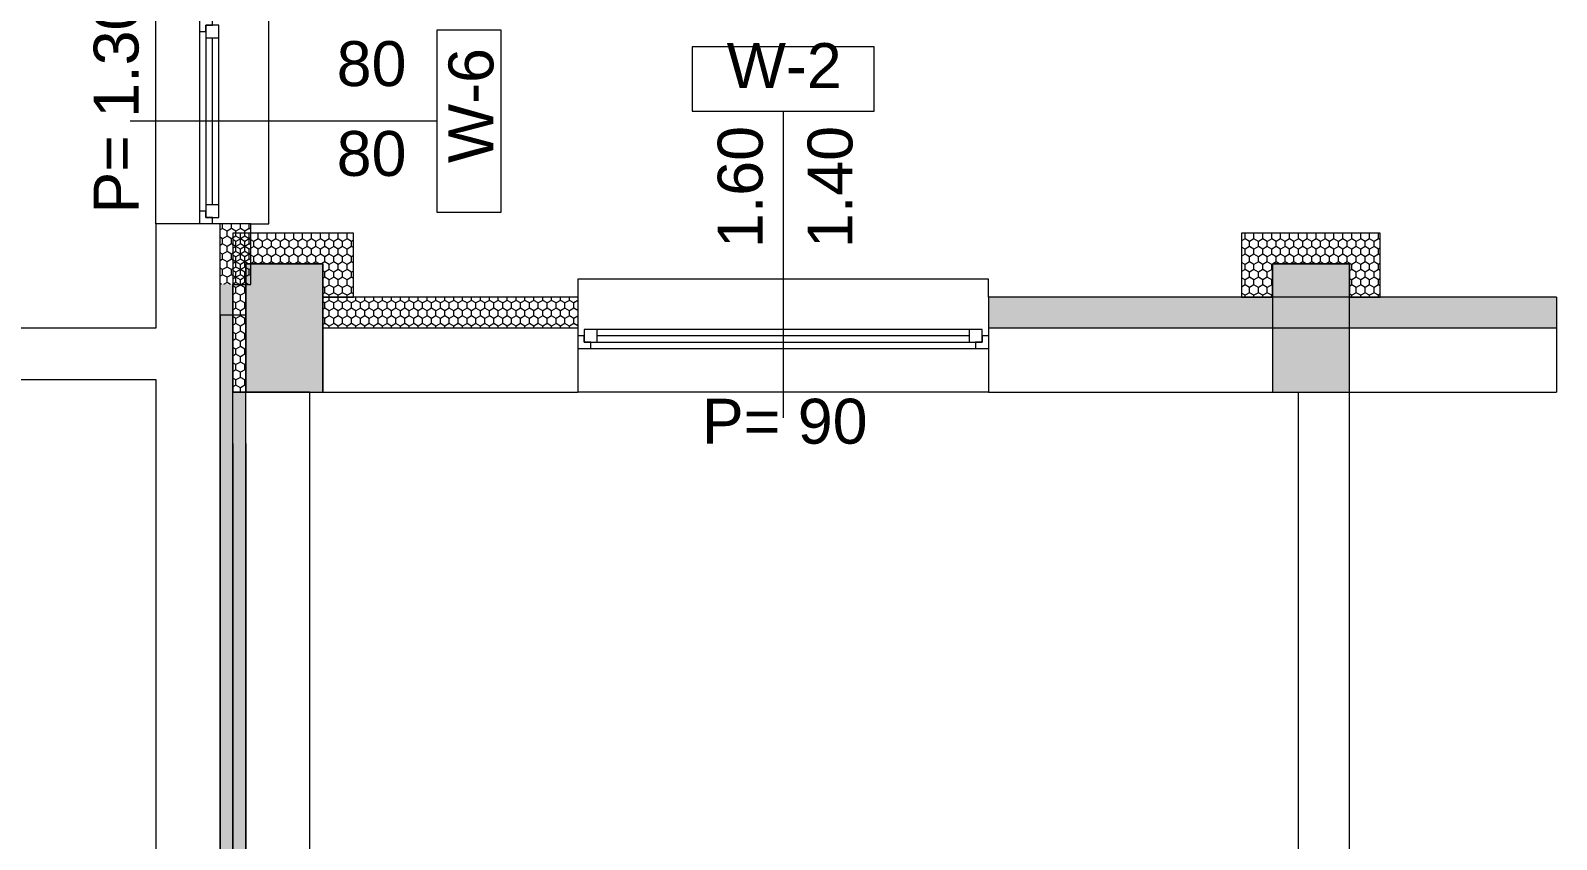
# Model space of a CAD drawing. Header units: feet. Extents: x 2791058 to 2855058, y -67651 to -26651.
# Drawn here: x 2820578 to 2826523, y -46615 to -43464 of the extents above; entities that cross this region are included whole.
import ezdxf
from ezdxf.enums import TextEntityAlignment as Align

# ---------------------------------------------------------------- set-up
doc = ezdxf.new("R2010")
doc.units = ezdxf.units.FT
doc.header["$MEASUREMENT"] = 0
doc.layers.add('0_muret e jashtme', color=7, linetype='Continuous')
for name, color, linetype, lineweight in [('0_muret e jashtme_Pen_No__1', 7, 'Continuous', 0), ('0_muret e jashtme_Pen_No__19', 255, 'Continuous', 0), ('ARCHICAD Window Markers_Pen_No__20', 1, 'Continuous', 0), ('ARCHICAD Windows_Pen_No__20', 1, 'Continuous', 0), ('Structural - Bearing_Pen_No__1', 7, 'Continuous', 0)]:
    doc.layers.add(name, color=color, linetype=linetype, lineweight=lineweight)
doc.layers.add('0_muret e jashtme_Pen_No__14', color=7, linetype='Continuous', lineweight=0, true_color=0xbd8b17)
doc.styles.add('GENERATED_STYLE_1', font='arial.ttf')
pattern_1 = [(90, (2247653.822, -76424.967), (-34.6410162, 0), [20, -40]), (90, (2247636.502, -76394.967), (-34.6410162, 0), [20, -40]), (150, (2247653.822, -76404.967), (17.320508, 30), [20, -40]), (150, (2247619.18, -76404.967), (17.320508, 30), [20, -40]), (210, (2247653.822, -76424.967), (-17.320508, 30), [20, -40]), (210, (2247619.18, -76424.967), (-17.320508, 30), [20, -40])]
pattern_2 = [(90, (2247653.822, -76224.967), (-34.6410162, 0), [20, -40]), (90, (2247636.502, -76194.967), (-34.6410162, 0), [20, -40]), (150, (2247653.822, -76204.967), (17.320508, 30), [20, -40]), (150, (2247619.18, -76204.967), (17.320508, 30), [20, -40]), (210, (2247653.822, -76224.967), (-17.320508, 30), [20, -40]), (210, (2247619.18, -76224.967), (-17.320508, 30), [20, -40])]

# ---------------------------------------------------------------- blocks, each defined once
blk = doc.blocks.new('Wall_42', base_point=(2814816.5, -44822.7))
at = {"layer": '0_muret e jashtme_Pen_No__1', "color": 7, "linetype": 'Continuous', "lineweight": 0, "flags": 128}
for points in [[(2821066.5, -44622.7), (2818766.5, -44622.7)], [(2818391.5, -44822.7), (2821066.5, -44822.7)]]:
    blk.add_lwpolyline(points, dxfattribs=at)
blk = doc.blocks.new('Wall_62', base_point=(2821066.5, -44452.7))
at = {"layer": '0_muret e jashtme_Pen_No__14', "linetype": 'Continuous', "lineweight": 0, "true_color": 0xbd8b17}
h = blk.add_hatch(dxfattribs=at)
h.set_pattern_fill('STYROFOAM_SM_INSULATION', color=42, style=0, pattern_type=2)
h.set_pattern_definition(pattern_1)
h.paths.add_polyline_path([(2821366.5, -49172.7), (2821366.5, -44452.7), (2821316.5, -44452.7), (2821316.5, -49172.7)])
at = {"layer": '0_muret e jashtme_Pen_No__1', "color": 7, "linetype": 'Continuous', "lineweight": 0}
for p, q in [((2821316.5, -48922.7), (2821316.5, -44452.7)), ((2821316.5, -49172.7), (2821316.5, -48922.7))]:
    blk.add_line(p, q, dxfattribs=at)
at = {"layer": '0_muret e jashtme_Pen_No__1', "color": 7, "linetype": 'Continuous', "lineweight": 0, "flags": 128}
for points in [[(2821066.5, -44452.7), (2821066.5, -44622.7)], [(2821366.5, -49172.7), (2821366.5, -44452.7)], [(2821066.5, -44822.7), (2821066.5, -48922.7)]]:
    blk.add_lwpolyline(points, dxfattribs=at)
blk = doc.blocks.new('Window 22_2')
at = {"layer": 'ARCHICAD Windows_Pen_No__20', "color": 1, "linetype": 'Continuous', "lineweight": 0}
for p, q in [((-800, 150), (-800, 220)), ((-800, 220), (800, 220)), ((800, 220), (800, 150)), ((-800, 150), (-800, 30)), ((800, 150), (800, 30)), ((-800, 30), (-800, 0)), ((-800, 0), (-775, 0)), ((-800, 0), (-800, -50)), ((-800, 0), (-800, -50)), ((-775, 25), (-725, 25)), ((-775, -25), (-775, 25)), ((-775, 0), (-775, -25)), ((-725, 25), (725, 25)), ((-725, 25), (-725, -25)), ((-725, 25), (725, 25)), ((-725, 0), (725, 0)), ((725, -25), (725, 25)), ((725, 25), (775, 25)), ((775, 25), (775, -25)), ((775, -25), (775, 0)), ((775, 0), (800, 0)), ((800, 30), (800, 0)), ((800, 0), (800, -50)), ((800, 0), (800, -50)), ((-750, -50), (-800, -50)), ((-800, -50), (-800, -220)), ((-775, -25), (-750, -25)), ((-725, -25), (-775, -25)), ((-750, -25), (-750, -50)), ((750, -50), (-750, -50)), ((725, -25), (-725, -25)), ((775, -25), (725, -25)), ((750, -50), (750, -25)), ((750, -25), (775, -25)), ((800, -50), (750, -50)), ((800, -50), (800, -220)), ((-800, -220), (800, -220))]:
    blk.add_line(p, q, dxfattribs=at)
blk = doc.blocks.new('W Marker 22')
at = {"layer": 'ARCHICAD Window Markers_Pen_No__20', "color": 1, "linetype": 'Continuous', "lineweight": 0}
for p, q in [((354.4, 975), (-354.4, 975)), ((-354.4, 975), (-354.4, 725)), ((354.4, 725), (354.4, 975)), ((-354.4, 725), (354.4, 725)), ((0, 725), (0, -470))]:
    blk.add_line(p, q, dxfattribs=at)
at = {"layer": 'ARCHICAD Window Markers_Pen_No__20', "color": 1, "lineweight": 0, "style": 'GENERATED_STYLE_1'}
for tag, rotation, p in [('AC_MarkerText_1', 180, (220, 1054.6)), ('AC_MarkerText_2_0', 270, (-322.5, 657.1)), ('AC_MarkerText_2_1', 270, (27.5, 657.1)), ('AC_MarkerText_4', 180, (416.8, -328))]:
    blk.add_attdef(tag, text='', height=175, rotation=rotation, dxfattribs=at).set_placement(p, align=Align.BOTTOM_LEFT)
blk = doc.blocks.new('Window 22')
at = {"layer": 'ARCHICAD Windows_Pen_No__20', "color": 1, "linetype": 'Continuous', "lineweight": 0}
for p, q in [((-400, 150), (-400, 220)), ((-400, 220), (400, 220)), ((400, 220), (400, 150)), ((-400, 150), (-400, 30)), ((400, 150), (400, 30)), ((-400, 30), (-400, 0)), ((-400, 0), (-375, 0)), ((-400, 0), (-400, -50)), ((-400, 0), (-400, -50)), ((-375, 25), (-325, 25)), ((-375, -25), (-375, 25)), ((-375, 0), (-375, -25)), ((-325, 25), (325, 25)), ((-325, 25), (-325, -25)), ((-325, 25), (325, 25)), ((-325, 0), (325, 0)), ((325, -25), (325, 25)), ((325, 25), (375, 25)), ((375, 25), (375, -25)), ((375, -25), (375, 0)), ((375, 0), (400, 0)), ((400, 30), (400, 0)), ((400, 0), (400, -50)), ((400, 0), (400, -50)), ((-350, -50), (-400, -50)), ((-400, -50), (-400, -220)), ((-375, -25), (-350, -25)), ((-325, -25), (-375, -25)), ((-350, -25), (-350, -50)), ((350, -50), (-350, -50)), ((325, -25), (-325, -25)), ((375, -25), (325, -25)), ((350, -50), (350, -25)), ((350, -25), (375, -25)), ((400, -50), (350, -50)), ((400, -50), (400, -220)), ((-400, -220), (400, -220))]:
    blk.add_line(p, q, dxfattribs=at)

msp = doc.modelspace()

# ---------------------------------------------------------------- hatches: boundary and pattern name
at = {"layer": '0_muret e jashtme_Pen_No__14', "linetype": 'Continuous', "lineweight": 0, "true_color": 0xbd8b17}
h = msp.add_hatch(dxfattribs=at)
h.set_pattern_fill('STYROFOAM_SM_INSULATION', color=42, style=0, pattern_type=2)
h.set_pattern_definition(pattern_1)
h.paths.add_polyline_path([(2821436.457, -44217.135), (2821316.457, -44217.135), (2821316.457, -44452.699), (2821436.457, -44452.699)])
h = msp.add_hatch(dxfattribs=at)
h.set_pattern_fill('STYROFOAM_SM_INSULATION', color=42, style=0, pattern_type=2)
h.set_pattern_definition(pattern_2)
h.paths.add_polyline_path([(2825836.457, -44502.699), (2825836.457, -44252.699), (2825296.457, -44252.699), (2825296.457, -44502.699), (2825416.457, -44502.699), (2825416.457, -44372.699), (2825716.457, -44372.699), (2825716.457, -44502.699)])
h = msp.add_hatch(dxfattribs=at)
h.set_pattern_fill('STYROFOAM_SM_INSULATION', color=42, style=0, pattern_type=2)
h.set_pattern_definition(pattern_2)
h.paths.add_polyline_path([(2826523.359, -44502.699), (2824310.411, -44502.699), (2824310.411, -44622.699), (2826523.359, -44622.699)])
h = msp.add_hatch(dxfattribs=at)
h.set_pattern_fill('STYROFOAM_SM_INSULATION', color=42, style=0, pattern_type=2)
h.set_pattern_definition(pattern_1)
h.paths.add_polyline_path([(2821366.457, -44872.699), (2821366.457, -49292.699), (2821416.457, -49292.699), (2821416.457, -44872.699)])
at = {"layer": '0_muret e jashtme_Pen_No__19', "linetype": 'Continuous', "lineweight": 0}
msp.add_hatch(color=255, dxfattribs=at).paths.add_polyline_path([(2825716.457, -44872.699), (2825716.457, -44372.699), (2825416.457, -44372.699), (2825416.457, -44872.699)])

# ---------------------------------------------------------------- linework, layer by layer
at = {"layer": '0_muret e jashtme_Pen_No__1', "color": 7, "linetype": 'Continuous', "lineweight": 0}
for p, q in [((2821236.457, -44217.135), (2821066.457, -44217.135)), ((2821286.457, -44217.135), (2821236.457, -44217.135)), ((2821316.457, -44217.135), (2821286.457, -44217.135)), ((2821316.457, -44452.699), (2821316.457, -44217.135)), ((2821436.457, -44217.135), (2821316.457, -44217.135)), ((2821836.457, -44252.699), (2821366.457, -44252.699)), ((2821366.457, -44252.699), (2821366.457, -44872.699)), ((2821836.457, -44502.699), (2821836.457, -44252.699)), ((2821416.457, -44872.699), (2821416.457, -44372.699)), ((2821416.457, -44372.699), (2821716.457, -44372.699)), ((2821716.457, -44372.699), (2821416.457, -44372.699)), ((2821416.457, -44372.699), (2821416.457, -44872.699)), ((2821716.457, -44372.699), (2821716.457, -44502.699)), ((2821716.457, -44872.699), (2821716.457, -44372.699)), ((2821716.457, -44502.699), (2821836.457, -44502.699)), ((2821716.457, -44502.699), (2821716.457, -44872.699)), ((2822710.411, -44502.699), (2821716.457, -44502.699)), ((2822710.411, -44502.699), (2822710.411, -44622.699)), ((2824310.411, -44502.699), (2824310.411, -44622.699)), ((2826523.359, -44502.699), (2826523.359, -44622.699)), ((2822710.411, -44622.699), (2821716.457, -44622.699)), ((2822710.411, -44622.699), (2822710.411, -44652.699)), ((2826523.359, -44622.699), (2824310.411, -44622.699)), ((2824310.411, -44622.699), (2824310.411, -44652.699)), ((2826523.359, -44622.699), (2826523.359, -44652.699)), ((2822710.411, -44652.699), (2822710.411, -44702.699)), ((2822710.411, -44702.699), (2822710.411, -44872.699)), ((2824310.411, -44652.699), (2824310.411, -44702.699)), ((2824310.411, -44702.699), (2824310.411, -44872.699)), ((2826523.359, -44652.699), (2826523.359, -44702.699)), ((2826523.359, -44702.699), (2826523.359, -44872.699)), ((2821366.457, -44872.699), (2821416.457, -44872.699)), ((2821416.457, -44872.699), (2821716.457, -44872.699)), ((2821716.457, -44872.699), (2822710.411, -44872.699)), ((2821416.457, -45072.699), (2821416.457, -49292.699))]:
    msp.add_line(p, q, dxfattribs=at)
at = {"layer": '0_muret e jashtme_Pen_No__1', "color": 7, "linetype": 'Continuous', "lineweight": 0, "flags": 128}
for points in [[(2821066.457, -44217.135), (2821066.457, -44452.699)], [(2821436.457, -44452.699), (2821436.457, -44217.135)], [(2821366.457, -44452.699), (2821436.457, -44452.699)], [(2826523.359, -44502.699), (2824310.411, -44502.699)], [(2821666.457, -44872.699), (2821366.457, -44872.699)], [(2821666.457, -48722.699), (2821666.457, -44872.699)], [(2824310.411, -44872.699), (2825516.457, -44872.699)], [(2825516.457, -44872.699), (2825516.457, -48722.699)], [(2825716.457, -44872.699), (2826523.359, -44872.699)], [(2825716.457, -48722.699), (2825716.457, -44872.699)], [(2821366.457, -45072.699), (2821366.457, -49292.699)]]:
    msp.add_lwpolyline(points, dxfattribs=at)
for points in [[(2825836.457, -44502.699), (2825836.457, -44252.699), (2825296.457, -44252.699), (2825296.457, -44502.699), (2825416.457, -44502.699), (2825416.457, -44372.699), (2825716.457, -44372.699), (2825716.457, -44502.699)], [(2825716.457, -44872.699), (2825716.457, -44372.699), (2825416.457, -44372.699), (2825416.457, -44872.699)]]:
    msp.add_lwpolyline(points, close=True, dxfattribs=at)
at = {"layer": '0_muret e jashtme_Pen_No__14', "color": 42, "linetype": 'Continuous', "lineweight": 0, "true_color": 0xbd8b17}
for p, q in [((2821378.332, -44284.967), (2821366.457, -44278.111)), ((2821395.652, -44274.967), (2821378.332, -44284.967)), ((2821378.332, -44304.967), (2821378.332, -44284.967)), ((2821395.652, -44254.967), (2821391.724, -44252.699)), ((2821399.581, -44252.699), (2821395.652, -44254.967)), ((2821395.652, -44274.967), (2821395.652, -44254.967)), ((2821412.973, -44284.967), (2821395.652, -44274.967)), ((2821430.293, -44274.967), (2821412.973, -44284.967)), ((2821412.973, -44304.967), (2821412.973, -44284.967)), ((2821430.293, -44254.967), (2821426.365, -44252.699)), ((2821434.222, -44252.699), (2821430.293, -44254.967)), ((2821430.293, -44274.967), (2821430.293, -44254.967)), ((2821447.614, -44284.967), (2821430.293, -44274.967)), ((2821464.934, -44274.967), (2821447.614, -44284.967)), ((2821447.614, -44304.967), (2821447.614, -44284.967)), ((2821464.934, -44254.967), (2821461.006, -44252.699)), ((2821468.863, -44252.699), (2821464.934, -44254.967)), ((2821464.934, -44274.967), (2821464.934, -44254.967)), ((2821482.255, -44284.967), (2821464.934, -44274.967)), ((2821499.575, -44274.967), (2821482.255, -44284.967)), ((2821482.255, -44304.967), (2821482.255, -44284.967)), ((2821499.575, -44254.967), (2821495.647, -44252.699)), ((2821503.504, -44252.699), (2821499.575, -44254.967)), ((2821499.575, -44274.967), (2821499.575, -44254.967)), ((2821516.896, -44284.967), (2821499.575, -44274.967)), ((2821534.216, -44274.967), (2821516.896, -44284.967)), ((2821516.896, -44304.967), (2821516.896, -44284.967)), ((2821534.216, -44254.967), (2821530.288, -44252.699)), ((2821538.145, -44252.699), (2821534.216, -44254.967)), ((2821534.216, -44274.967), (2821534.216, -44254.967)), ((2821551.537, -44284.967), (2821534.216, -44274.967)), ((2821568.857, -44274.967), (2821551.537, -44284.967)), ((2821551.537, -44304.967), (2821551.537, -44284.967)), ((2821568.857, -44254.967), (2821564.929, -44252.699)), ((2821572.786, -44252.699), (2821568.857, -44254.967)), ((2821568.857, -44274.967), (2821568.857, -44254.967)), ((2821586.178, -44284.967), (2821568.857, -44274.967)), ((2821603.498, -44274.967), (2821586.178, -44284.967)), ((2821586.178, -44304.967), (2821586.178, -44284.967)), ((2821603.498, -44254.967), (2821599.57, -44252.699)), ((2821607.427, -44252.699), (2821603.498, -44254.967)), ((2821603.498, -44274.967), (2821603.498, -44254.967)), ((2821620.819, -44284.967), (2821603.498, -44274.967)), ((2821638.14, -44274.967), (2821620.819, -44284.967)), ((2821620.819, -44304.967), (2821620.819, -44284.967)), ((2821638.14, -44254.967), (2821634.211, -44252.699)), ((2821642.068, -44252.699), (2821638.14, -44254.967)), ((2821638.14, -44274.967), (2821638.14, -44254.967)), ((2821655.46, -44284.967), (2821638.14, -44274.967)), ((2821672.781, -44274.967), (2821655.46, -44284.967)), ((2821655.46, -44304.967), (2821655.46, -44284.967)), ((2821672.781, -44254.967), (2821668.852, -44252.699)), ((2821676.709, -44252.699), (2821672.781, -44254.967)), ((2821672.781, -44274.967), (2821672.781, -44254.967)), ((2821690.101, -44284.967), (2821672.781, -44274.967)), ((2821707.422, -44274.967), (2821690.101, -44284.967)), ((2821690.101, -44304.967), (2821690.101, -44284.967)), ((2821707.422, -44254.967), (2821703.493, -44252.699)), ((2821711.35, -44252.699), (2821707.422, -44254.967)), ((2821707.422, -44274.967), (2821707.422, -44254.967)), ((2821724.742, -44284.967), (2821707.422, -44274.967)), ((2821742.063, -44274.967), (2821724.742, -44284.967)), ((2821724.742, -44304.967), (2821724.742, -44284.967)), ((2821742.063, -44254.967), (2821738.134, -44252.699)), ((2821745.991, -44252.699), (2821742.063, -44254.967)), ((2821742.063, -44274.967), (2821742.063, -44254.967)), ((2821759.383, -44284.967), (2821742.063, -44274.967)), ((2821776.704, -44274.967), (2821759.383, -44284.967)), ((2821759.383, -44304.967), (2821759.383, -44284.967)), ((2821776.704, -44254.967), (2821772.775, -44252.699)), ((2821780.632, -44252.699), (2821776.704, -44254.967)), ((2821776.704, -44274.967), (2821776.704, -44254.967)), ((2821794.024, -44284.967), (2821776.704, -44274.967)), ((2821811.345, -44274.967), (2821794.024, -44284.967)), ((2821794.024, -44304.967), (2821794.024, -44284.967)), ((2821811.345, -44254.967), (2821807.416, -44252.699)), ((2821815.273, -44252.699), (2821811.345, -44254.967)), ((2821811.345, -44274.967), (2821811.345, -44254.967)), ((2821828.665, -44284.967), (2821811.345, -44274.967)), ((2821836.457, -44280.468), (2821828.665, -44284.967)), ((2821828.665, -44304.967), (2821828.665, -44284.967)), ((2821378.332, -44304.967), (2821366.457, -44311.823)), ((2821378.332, -44344.967), (2821366.457, -44338.111)), ((2821395.652, -44314.967), (2821378.332, -44304.967)), ((2821395.652, -44334.967), (2821378.332, -44344.967)), ((2821378.332, -44364.967), (2821378.332, -44344.967)), ((2821412.973, -44304.967), (2821395.652, -44314.967)), ((2821395.652, -44334.967), (2821395.652, -44314.967)), ((2821412.973, -44344.967), (2821395.652, -44334.967)), ((2821430.293, -44314.967), (2821412.973, -44304.967)), ((2821430.293, -44334.967), (2821412.973, -44344.967)), ((2821412.973, -44364.967), (2821412.973, -44344.967)), ((2821447.614, -44304.967), (2821430.293, -44314.967)), ((2821430.293, -44334.967), (2821430.293, -44314.967)), ((2821447.614, -44344.967), (2821430.293, -44334.967)), ((2821464.934, -44314.967), (2821447.614, -44304.967)), ((2821464.934, -44334.967), (2821447.614, -44344.967)), ((2821447.614, -44364.967), (2821447.614, -44344.967)), ((2821482.255, -44304.967), (2821464.934, -44314.967)), ((2821464.934, -44334.967), (2821464.934, -44314.967)), ((2821482.255, -44344.967), (2821464.934, -44334.967)), ((2821499.575, -44314.967), (2821482.255, -44304.967)), ((2821499.575, -44334.967), (2821482.255, -44344.967)), ((2821482.255, -44364.967), (2821482.255, -44344.967)), ((2821516.896, -44304.967), (2821499.575, -44314.967)), ((2821499.575, -44334.967), (2821499.575, -44314.967)), ((2821516.896, -44344.967), (2821499.575, -44334.967)), ((2821534.216, -44314.967), (2821516.896, -44304.967)), ((2821534.216, -44334.967), (2821516.896, -44344.967)), ((2821516.896, -44364.967), (2821516.896, -44344.967)), ((2821551.537, -44304.967), (2821534.216, -44314.967)), ((2821534.216, -44334.967), (2821534.216, -44314.967)), ((2821551.537, -44344.967), (2821534.216, -44334.967)), ((2821568.857, -44314.967), (2821551.537, -44304.967)), ((2821568.857, -44334.967), (2821551.537, -44344.967)), ((2821551.537, -44364.967), (2821551.537, -44344.967)), ((2821586.178, -44304.967), (2821568.857, -44314.967)), ((2821568.857, -44334.967), (2821568.857, -44314.967)), ((2821586.178, -44344.967), (2821568.857, -44334.967)), ((2821603.498, -44314.967), (2821586.178, -44304.967)), ((2821603.498, -44334.967), (2821586.178, -44344.967)), ((2821586.178, -44364.967), (2821586.178, -44344.967)), ((2821620.819, -44304.967), (2821603.498, -44314.967)), ((2821603.498, -44334.967), (2821603.498, -44314.967)), ((2821620.819, -44344.967), (2821603.498, -44334.967)), ((2821638.14, -44314.967), (2821620.819, -44304.967)), ((2821638.14, -44334.967), (2821620.819, -44344.967)), ((2821620.819, -44364.967), (2821620.819, -44344.967)), ((2821655.46, -44304.967), (2821638.14, -44314.967)), ((2821638.14, -44334.967), (2821638.14, -44314.967)), ((2821655.46, -44344.967), (2821638.14, -44334.967)), ((2821672.781, -44314.967), (2821655.46, -44304.967)), ((2821672.781, -44334.967), (2821655.46, -44344.967)), ((2821655.46, -44364.967), (2821655.46, -44344.967)), ((2821690.101, -44304.967), (2821672.781, -44314.967)), ((2821672.781, -44334.967), (2821672.781, -44314.967)), ((2821690.101, -44344.967), (2821672.781, -44334.967)), ((2821707.422, -44314.967), (2821690.101, -44304.967)), ((2821707.422, -44334.967), (2821690.101, -44344.967)), ((2821690.101, -44364.967), (2821690.101, -44344.967)), ((2821724.742, -44304.967), (2821707.422, -44314.967)), ((2821707.422, -44334.967), (2821707.422, -44314.967)), ((2821724.742, -44344.967), (2821707.422, -44334.967)), ((2821742.063, -44314.967), (2821724.742, -44304.967)), ((2821742.063, -44334.967), (2821724.742, -44344.967)), ((2821724.742, -44364.967), (2821724.742, -44344.967)), ((2821759.383, -44304.967), (2821742.063, -44314.967)), ((2821742.063, -44334.967), (2821742.063, -44314.967)), ((2821759.383, -44344.967), (2821742.063, -44334.967)), ((2821776.704, -44314.967), (2821759.383, -44304.967)), ((2821776.704, -44334.967), (2821759.383, -44344.967)), ((2821759.383, -44364.967), (2821759.383, -44344.967)), ((2821794.024, -44304.967), (2821776.704, -44314.967)), ((2821776.704, -44334.967), (2821776.704, -44314.967)), ((2821794.024, -44344.967), (2821776.704, -44334.967)), ((2821811.345, -44314.967), (2821794.024, -44304.967)), ((2821811.345, -44334.967), (2821794.024, -44344.967)), ((2821794.024, -44364.967), (2821794.024, -44344.967)), ((2821828.665, -44304.967), (2821811.345, -44314.967)), ((2821811.345, -44334.967), (2821811.345, -44314.967)), ((2821828.665, -44344.967), (2821811.345, -44334.967)), ((2821836.457, -44309.466), (2821828.665, -44304.967)), ((2821836.457, -44340.468), (2821828.665, -44344.967)), ((2821828.665, -44364.967), (2821828.665, -44344.967)), ((2821378.332, -44364.967), (2821366.457, -44371.823)), ((2821378.332, -44404.967), (2821366.457, -44398.111)), ((2821395.652, -44374.967), (2821378.332, -44364.967)), ((2821395.652, -44394.967), (2821378.332, -44404.967)), ((2821378.332, -44424.967), (2821378.332, -44404.967)), ((2821412.973, -44364.967), (2821395.652, -44374.967)), ((2821395.652, -44394.967), (2821395.652, -44374.967)), ((2821412.973, -44404.967), (2821395.652, -44394.967)), ((2821426.365, -44372.699), (2821412.973, -44364.967)), ((2821416.457, -44402.955), (2821412.973, -44404.967)), ((2821412.973, -44424.967), (2821412.973, -44404.967)), ((2821447.614, -44364.967), (2821434.222, -44372.699)), ((2821461.006, -44372.699), (2821447.614, -44364.967)), ((2821482.255, -44364.967), (2821468.863, -44372.699)), ((2821495.647, -44372.699), (2821482.255, -44364.967)), ((2821516.896, -44364.967), (2821503.504, -44372.699)), ((2821530.288, -44372.699), (2821516.896, -44364.967)), ((2821551.537, -44364.967), (2821538.145, -44372.699)), ((2821564.929, -44372.699), (2821551.537, -44364.967)), ((2821586.178, -44364.967), (2821572.786, -44372.699)), ((2821599.57, -44372.699), (2821586.178, -44364.967)), ((2821620.819, -44364.967), (2821607.427, -44372.699)), ((2821634.211, -44372.699), (2821620.819, -44364.967)), ((2821655.46, -44364.967), (2821642.068, -44372.699)), ((2821668.852, -44372.699), (2821655.46, -44364.967)), ((2821690.101, -44364.967), (2821676.709, -44372.699)), ((2821703.493, -44372.699), (2821690.101, -44364.967)), ((2821724.742, -44364.967), (2821711.35, -44372.699)), ((2821724.742, -44404.967), (2821716.457, -44400.183)), ((2821742.063, -44374.967), (2821724.742, -44364.967)), ((2821742.063, -44394.967), (2821724.742, -44404.967)), ((2821724.742, -44424.967), (2821724.742, -44404.967)), ((2821759.383, -44364.967), (2821742.063, -44374.967)), ((2821742.063, -44394.967), (2821742.063, -44374.967)), ((2821759.383, -44404.967), (2821742.063, -44394.967)), ((2821776.704, -44374.967), (2821759.383, -44364.967)), ((2821776.704, -44394.967), (2821759.383, -44404.967)), ((2821759.383, -44424.967), (2821759.383, -44404.967)), ((2821794.024, -44364.967), (2821776.704, -44374.967)), ((2821776.704, -44394.967), (2821776.704, -44374.967)), ((2821794.024, -44404.967), (2821776.704, -44394.967)), ((2821811.345, -44374.967), (2821794.024, -44364.967)), ((2821811.345, -44394.967), (2821794.024, -44404.967)), ((2821794.024, -44424.967), (2821794.024, -44404.967)), ((2821828.665, -44364.967), (2821811.345, -44374.967)), ((2821811.345, -44394.967), (2821811.345, -44374.967)), ((2821828.665, -44404.967), (2821811.345, -44394.967)), ((2821836.457, -44369.466), (2821828.665, -44364.967)), ((2821836.457, -44400.468), (2821828.665, -44404.967)), ((2821828.665, -44424.967), (2821828.665, -44404.967)), ((2821378.332, -44424.967), (2821366.457, -44431.823)), ((2821378.332, -44464.967), (2821366.457, -44458.111)), ((2821395.652, -44434.967), (2821378.332, -44424.967)), ((2821395.652, -44454.967), (2821378.332, -44464.967)), ((2821378.332, -44484.967), (2821378.332, -44464.967)), ((2821412.973, -44424.967), (2821395.652, -44434.967)), ((2821395.652, -44454.967), (2821395.652, -44434.967)), ((2821412.973, -44464.967), (2821395.652, -44454.967)), ((2821416.457, -44426.978), (2821412.973, -44424.967)), ((2821416.457, -44462.955), (2821412.973, -44464.967)), ((2821412.973, -44484.967), (2821412.973, -44464.967)), ((2821724.742, -44424.967), (2821716.457, -44429.75)), ((2821724.742, -44464.967), (2821716.457, -44460.183)), ((2821742.063, -44434.967), (2821724.742, -44424.967)), ((2821742.063, -44454.967), (2821724.742, -44464.967)), ((2821724.742, -44484.967), (2821724.742, -44464.967)), ((2821759.383, -44424.967), (2821742.063, -44434.967)), ((2821742.063, -44454.967), (2821742.063, -44434.967)), ((2821759.383, -44464.967), (2821742.063, -44454.967)), ((2821776.704, -44434.967), (2821759.383, -44424.967)), ((2821776.704, -44454.967), (2821759.383, -44464.967)), ((2821759.383, -44484.967), (2821759.383, -44464.967)), ((2821794.024, -44424.967), (2821776.704, -44434.967)), ((2821776.704, -44454.967), (2821776.704, -44434.967)), ((2821794.024, -44464.967), (2821776.704, -44454.967)), ((2821811.345, -44434.967), (2821794.024, -44424.967)), ((2821811.345, -44454.967), (2821794.024, -44464.967)), ((2821794.024, -44484.967), (2821794.024, -44464.967)), ((2821828.665, -44424.967), (2821811.345, -44434.967)), ((2821811.345, -44454.967), (2821811.345, -44434.967)), ((2821828.665, -44464.967), (2821811.345, -44454.967)), ((2821836.457, -44429.466), (2821828.665, -44424.967)), ((2821836.457, -44460.468), (2821828.665, -44464.967)), ((2821828.665, -44484.967), (2821828.665, -44464.967)), ((2821378.332, -44484.967), (2821366.457, -44491.823)), ((2821378.332, -44524.967), (2821366.457, -44518.111)), ((2821395.652, -44494.967), (2821378.332, -44484.967)), ((2821395.652, -44514.967), (2821378.332, -44524.967)), ((2821378.332, -44544.967), (2821378.332, -44524.967)), ((2821412.973, -44484.967), (2821395.652, -44494.967)), ((2821395.652, -44514.967), (2821395.652, -44494.967)), ((2821412.973, -44524.967), (2821395.652, -44514.967)), ((2821416.457, -44486.978), (2821412.973, -44484.967)), ((2821416.457, -44522.955), (2821412.973, -44524.967)), ((2821412.973, -44544.967), (2821412.973, -44524.967)), ((2821724.742, -44484.967), (2821716.457, -44489.75)), ((2821724.742, -44524.967), (2821716.457, -44520.183)), ((2821742.063, -44494.967), (2821724.742, -44484.967)), ((2821742.063, -44514.967), (2821724.742, -44524.967)), ((2821724.742, -44544.967), (2821724.742, -44524.967)), ((2821759.383, -44484.967), (2821742.063, -44494.967)), ((2821742.063, -44502.699), (2821742.063, -44494.967)), ((2821742.063, -44514.967), (2821742.063, -44502.699)), ((2821759.383, -44524.967), (2821742.063, -44514.967)), ((2821776.704, -44494.967), (2821759.383, -44484.967)), ((2821776.704, -44514.967), (2821759.383, -44524.967)), ((2821759.383, -44544.967), (2821759.383, -44524.967)), ((2821794.024, -44484.967), (2821776.704, -44494.967)), ((2821776.704, -44502.699), (2821776.704, -44494.967)), ((2821776.704, -44514.967), (2821776.704, -44502.699)), ((2821794.024, -44524.967), (2821776.704, -44514.967)), ((2821811.345, -44494.967), (2821794.024, -44484.967)), ((2821811.345, -44514.967), (2821794.024, -44524.967)), ((2821794.024, -44544.967), (2821794.024, -44524.967)), ((2821828.665, -44484.967), (2821811.345, -44494.967)), ((2821811.345, -44502.699), (2821811.345, -44494.967)), ((2821811.345, -44514.967), (2821811.345, -44502.699)), ((2821828.665, -44524.967), (2821811.345, -44514.967)), ((2821836.457, -44489.466), (2821828.665, -44484.967)), ((2821845.986, -44514.967), (2821828.665, -44524.967)), ((2821828.665, -44544.967), (2821828.665, -44524.967)), ((2821845.986, -44514.967), (2821845.986, -44502.699)), ((2821863.306, -44524.967), (2821845.986, -44514.967)), ((2821880.627, -44514.967), (2821863.306, -44524.967)), ((2821863.306, -44544.967), (2821863.306, -44524.967)), ((2821880.627, -44514.967), (2821880.627, -44502.699)), ((2821897.947, -44524.967), (2821880.627, -44514.967)), ((2821915.268, -44514.967), (2821897.947, -44524.967)), ((2821897.947, -44544.967), (2821897.947, -44524.967)), ((2821915.268, -44514.967), (2821915.268, -44502.699)), ((2821932.588, -44524.967), (2821915.268, -44514.967)), ((2821949.909, -44514.967), (2821932.588, -44524.967)), ((2821932.588, -44544.967), (2821932.588, -44524.967)), ((2821949.909, -44514.967), (2821949.909, -44502.699)), ((2821967.229, -44524.967), (2821949.909, -44514.967)), ((2821984.55, -44514.967), (2821967.229, -44524.967)), ((2821967.229, -44544.967), (2821967.229, -44524.967)), ((2821984.55, -44514.967), (2821984.55, -44502.699)), ((2822001.87, -44524.967), (2821984.55, -44514.967)), ((2822019.191, -44514.967), (2822001.87, -44524.967)), ((2822001.87, -44544.967), (2822001.87, -44524.967)), ((2822019.191, -44514.967), (2822019.191, -44502.699)), ((2822036.511, -44524.967), (2822019.191, -44514.967)), ((2822053.832, -44514.967), (2822036.511, -44524.967)), ((2822036.511, -44544.967), (2822036.511, -44524.967)), ((2822053.832, -44514.967), (2822053.832, -44502.699)), ((2822071.152, -44524.967), (2822053.832, -44514.967)), ((2822088.473, -44514.967), (2822071.152, -44524.967)), ((2822071.152, -44544.967), (2822071.152, -44524.967)), ((2822088.473, -44514.967), (2822088.473, -44502.699)), ((2822105.793, -44524.967), (2822088.473, -44514.967)), ((2822123.114, -44514.967), (2822105.793, -44524.967)), ((2822105.793, -44544.967), (2822105.793, -44524.967)), ((2822123.114, -44514.967), (2822123.114, -44502.699)), ((2822140.434, -44524.967), (2822123.114, -44514.967)), ((2822157.755, -44514.967), (2822140.434, -44524.967)), ((2822140.434, -44544.967), (2822140.434, -44524.967)), ((2822157.755, -44514.967), (2822157.755, -44502.699)), ((2822175.075, -44524.967), (2822157.755, -44514.967)), ((2822192.396, -44514.967), (2822175.075, -44524.967)), ((2822175.075, -44544.967), (2822175.075, -44524.967)), ((2822192.396, -44514.967), (2822192.396, -44502.699)), ((2822209.716, -44524.967), (2822192.396, -44514.967)), ((2822227.037, -44514.967), (2822209.716, -44524.967)), ((2822209.716, -44544.967), (2822209.716, -44524.967)), ((2822227.037, -44514.967), (2822227.037, -44502.699)), ((2822244.357, -44524.967), (2822227.037, -44514.967)), ((2822261.678, -44514.967), (2822244.357, -44524.967)), ((2822244.357, -44544.967), (2822244.357, -44524.967)), ((2822261.678, -44514.967), (2822261.678, -44502.699)), ((2822278.998, -44524.967), (2822261.678, -44514.967)), ((2822296.319, -44514.967), (2822278.998, -44524.967)), ((2822278.998, -44544.967), (2822278.998, -44524.967)), ((2822296.319, -44514.967), (2822296.319, -44502.699)), ((2822313.639, -44524.967), (2822296.319, -44514.967)), ((2822330.96, -44514.967), (2822313.639, -44524.967)), ((2822313.639, -44544.967), (2822313.639, -44524.967)), ((2822330.96, -44514.967), (2822330.96, -44502.699)), ((2822348.28, -44524.967), (2822330.96, -44514.967)), ((2822365.601, -44514.967), (2822348.28, -44524.967)), ((2822348.28, -44544.967), (2822348.28, -44524.967)), ((2822365.601, -44514.967), (2822365.601, -44502.699)), ((2822382.921, -44524.967), (2822365.601, -44514.967)), ((2822400.242, -44514.967), (2822382.921, -44524.967)), ((2822382.921, -44544.967), (2822382.921, -44524.967)), ((2822400.242, -44514.967), (2822400.242, -44502.699)), ((2822417.562, -44524.967), (2822400.242, -44514.967)), ((2822434.883, -44514.967), (2822417.562, -44524.967)), ((2822417.562, -44544.967), (2822417.562, -44524.967)), ((2822434.883, -44514.967), (2822434.883, -44502.699)), ((2822452.203, -44524.967), (2822434.883, -44514.967)), ((2822469.524, -44514.967), (2822452.203, -44524.967)), ((2822452.203, -44544.967), (2822452.203, -44524.967)), ((2822469.524, -44514.967), (2822469.524, -44502.699)), ((2822486.844, -44524.967), (2822469.524, -44514.967)), ((2822504.165, -44514.967), (2822486.844, -44524.967)), ((2822486.844, -44544.967), (2822486.844, -44524.967)), ((2822504.165, -44514.967), (2822504.165, -44502.699)), ((2822521.485, -44524.967), (2822504.165, -44514.967)), ((2822538.806, -44514.967), (2822521.485, -44524.967)), ((2822521.485, -44544.967), (2822521.485, -44524.967)), ((2822538.806, -44514.967), (2822538.806, -44502.699)), ((2822556.126, -44524.967), (2822538.806, -44514.967)), ((2822573.447, -44514.967), (2822556.126, -44524.967)), ((2822556.126, -44544.967), (2822556.126, -44524.967)), ((2822573.447, -44514.967), (2822573.447, -44502.699)), ((2822590.767, -44524.967), (2822573.447, -44514.967)), ((2822608.088, -44514.967), (2822590.767, -44524.967)), ((2822590.767, -44544.967), (2822590.767, -44524.967)), ((2822608.088, -44514.967), (2822608.088, -44502.699)), ((2822625.408, -44524.967), (2822608.088, -44514.967)), ((2822642.729, -44514.967), (2822625.408, -44524.967)), ((2822625.408, -44544.967), (2822625.408, -44524.967)), ((2822642.729, -44514.967), (2822642.729, -44502.699)), ((2822660.049, -44524.967), (2822642.729, -44514.967)), ((2822677.37, -44514.967), (2822660.049, -44524.967)), ((2822660.049, -44544.967), (2822660.049, -44524.967)), ((2822677.37, -44514.967), (2822677.37, -44502.699)), ((2822694.69, -44524.967), (2822677.37, -44514.967)), ((2822710.411, -44515.891), (2822694.69, -44524.967)), ((2822694.69, -44544.967), (2822694.69, -44524.967)), ((2821378.332, -44544.967), (2821366.457, -44551.823)), ((2821378.332, -44584.967), (2821366.457, -44578.111)), ((2821395.652, -44554.967), (2821378.332, -44544.967)), ((2821395.652, -44574.967), (2821378.332, -44584.967)), ((2821378.332, -44604.967), (2821378.332, -44584.967)), ((2821412.973, -44544.967), (2821395.652, -44554.967)), ((2821395.652, -44574.967), (2821395.652, -44554.967)), ((2821412.973, -44584.967), (2821395.652, -44574.967)), ((2821416.457, -44546.978), (2821412.973, -44544.967)), ((2821416.457, -44582.955), (2821412.973, -44584.967)), ((2821412.973, -44604.967), (2821412.973, -44584.967)), ((2821724.742, -44544.967), (2821716.457, -44549.75)), ((2821724.742, -44584.967), (2821716.457, -44580.183)), ((2821742.063, -44554.967), (2821724.742, -44544.967)), ((2821742.063, -44574.967), (2821724.742, -44584.967)), ((2821724.742, -44604.967), (2821724.742, -44584.967)), ((2821759.383, -44544.967), (2821742.063, -44554.967)), ((2821742.063, -44574.967), (2821742.063, -44554.967)), ((2821759.383, -44584.967), (2821742.063, -44574.967)), ((2821776.704, -44554.967), (2821759.383, -44544.967)), ((2821776.704, -44574.967), (2821759.383, -44584.967)), ((2821759.383, -44604.967), (2821759.383, -44584.967)), ((2821794.024, -44544.967), (2821776.704, -44554.967)), ((2821776.704, -44574.967), (2821776.704, -44554.967)), ((2821794.024, -44584.967), (2821776.704, -44574.967)), ((2821811.345, -44554.967), (2821794.024, -44544.967)), ((2821811.345, -44574.967), (2821794.024, -44584.967)), ((2821794.024, -44604.967), (2821794.024, -44584.967)), ((2821828.665, -44544.967), (2821811.345, -44554.967)), ((2821811.345, -44574.967), (2821811.345, -44554.967)), ((2821828.665, -44584.967), (2821811.345, -44574.967)), ((2821845.986, -44554.967), (2821828.665, -44544.967)), ((2821845.986, -44574.967), (2821828.665, -44584.967)), ((2821828.665, -44604.967), (2821828.665, -44584.967)), ((2821863.306, -44544.967), (2821845.986, -44554.967)), ((2821845.986, -44574.967), (2821845.986, -44554.967)), ((2821863.306, -44584.967), (2821845.986, -44574.967)), ((2821880.627, -44554.967), (2821863.306, -44544.967)), ((2821880.627, -44574.967), (2821863.306, -44584.967)), ((2821863.306, -44604.967), (2821863.306, -44584.967)), ((2821897.947, -44544.967), (2821880.627, -44554.967)), ((2821880.627, -44574.967), (2821880.627, -44554.967)), ((2821897.947, -44584.967), (2821880.627, -44574.967)), ((2821915.268, -44554.967), (2821897.947, -44544.967)), ((2821915.268, -44574.967), (2821897.947, -44584.967)), ((2821897.947, -44604.967), (2821897.947, -44584.967)), ((2821932.588, -44544.967), (2821915.268, -44554.967)), ((2821915.268, -44574.967), (2821915.268, -44554.967)), ((2821932.588, -44584.967), (2821915.268, -44574.967)), ((2821949.909, -44554.967), (2821932.588, -44544.967)), ((2821949.909, -44574.967), (2821932.588, -44584.967)), ((2821932.588, -44604.967), (2821932.588, -44584.967)), ((2821967.229, -44544.967), (2821949.909, -44554.967)), ((2821949.909, -44574.967), (2821949.909, -44554.967)), ((2821967.229, -44584.967), (2821949.909, -44574.967)), ((2821984.55, -44554.967), (2821967.229, -44544.967)), ((2821984.55, -44574.967), (2821967.229, -44584.967)), ((2821967.229, -44604.967), (2821967.229, -44584.967)), ((2822001.87, -44544.967), (2821984.55, -44554.967)), ((2821984.55, -44574.967), (2821984.55, -44554.967)), ((2822001.87, -44584.967), (2821984.55, -44574.967)), ((2822019.191, -44554.967), (2822001.87, -44544.967)), ((2822019.191, -44574.967), (2822001.87, -44584.967)), ((2822001.87, -44604.967), (2822001.87, -44584.967)), ((2822036.511, -44544.967), (2822019.191, -44554.967)), ((2822019.191, -44574.967), (2822019.191, -44554.967)), ((2822036.511, -44584.967), (2822019.191, -44574.967)), ((2822053.832, -44554.967), (2822036.511, -44544.967)), ((2822053.832, -44574.967), (2822036.511, -44584.967)), ((2822036.511, -44604.967), (2822036.511, -44584.967)), ((2822071.152, -44544.967), (2822053.832, -44554.967)), ((2822053.832, -44574.967), (2822053.832, -44554.967)), ((2822071.152, -44584.967), (2822053.832, -44574.967)), ((2822088.473, -44554.967), (2822071.152, -44544.967)), ((2822088.473, -44574.967), (2822071.152, -44584.967)), ((2822071.152, -44604.967), (2822071.152, -44584.967)), ((2822105.793, -44544.967), (2822088.473, -44554.967)), ((2822088.473, -44574.967), (2822088.473, -44554.967)), ((2822105.793, -44584.967), (2822088.473, -44574.967)), ((2822123.114, -44554.967), (2822105.793, -44544.967)), ((2822123.114, -44574.967), (2822105.793, -44584.967)), ((2822105.793, -44604.967), (2822105.793, -44584.967)), ((2822140.434, -44544.967), (2822123.114, -44554.967)), ((2822123.114, -44574.967), (2822123.114, -44554.967)), ((2822140.434, -44584.967), (2822123.114, -44574.967)), ((2822157.755, -44554.967), (2822140.434, -44544.967)), ((2822157.755, -44574.967), (2822140.434, -44584.967)), ((2822140.434, -44604.967), (2822140.434, -44584.967)), ((2822175.075, -44544.967), (2822157.755, -44554.967)), ((2822157.755, -44574.967), (2822157.755, -44554.967)), ((2822175.075, -44584.967), (2822157.755, -44574.967)), ((2822192.396, -44554.967), (2822175.075, -44544.967)), ((2822192.396, -44574.967), (2822175.075, -44584.967)), ((2822175.075, -44604.967), (2822175.075, -44584.967)), ((2822209.716, -44544.967), (2822192.396, -44554.967)), ((2822192.396, -44574.967), (2822192.396, -44554.967)), ((2822209.716, -44584.967), (2822192.396, -44574.967)), ((2822227.037, -44554.967), (2822209.716, -44544.967)), ((2822227.037, -44574.967), (2822209.716, -44584.967)), ((2822209.716, -44604.967), (2822209.716, -44584.967)), ((2822244.357, -44544.967), (2822227.037, -44554.967)), ((2822227.037, -44574.967), (2822227.037, -44554.967)), ((2822244.357, -44584.967), (2822227.037, -44574.967)), ((2822261.678, -44554.967), (2822244.357, -44544.967)), ((2822261.678, -44574.967), (2822244.357, -44584.967)), ((2822244.357, -44604.967), (2822244.357, -44584.967)), ((2822278.998, -44544.967), (2822261.678, -44554.967)), ((2822261.678, -44574.967), (2822261.678, -44554.967)), ((2822278.998, -44584.967), (2822261.678, -44574.967)), ((2822296.319, -44554.967), (2822278.998, -44544.967)), ((2822296.319, -44574.967), (2822278.998, -44584.967)), ((2822278.998, -44604.967), (2822278.998, -44584.967)), ((2822313.639, -44544.967), (2822296.319, -44554.967)), ((2822296.319, -44574.967), (2822296.319, -44554.967)), ((2822313.639, -44584.967), (2822296.319, -44574.967)), ((2822330.96, -44554.967), (2822313.639, -44544.967)), ((2822330.96, -44574.967), (2822313.639, -44584.967)), ((2822313.639, -44604.967), (2822313.639, -44584.967)), ((2822348.28, -44544.967), (2822330.96, -44554.967)), ((2822330.96, -44574.967), (2822330.96, -44554.967)), ((2822348.28, -44584.967), (2822330.96, -44574.967)), ((2822365.601, -44554.967), (2822348.28, -44544.967)), ((2822365.601, -44574.967), (2822348.28, -44584.967)), ((2822348.28, -44604.967), (2822348.28, -44584.967)), ((2822382.921, -44544.967), (2822365.601, -44554.967)), ((2822365.601, -44574.967), (2822365.601, -44554.967)), ((2822382.921, -44584.967), (2822365.601, -44574.967)), ((2822400.242, -44554.967), (2822382.921, -44544.967)), ((2822400.242, -44574.967), (2822382.921, -44584.967)), ((2822382.921, -44604.967), (2822382.921, -44584.967)), ((2822417.562, -44544.967), (2822400.242, -44554.967)), ((2822400.242, -44574.967), (2822400.242, -44554.967)), ((2822417.562, -44584.967), (2822400.242, -44574.967)), ((2822434.883, -44554.967), (2822417.562, -44544.967)), ((2822434.883, -44574.967), (2822417.562, -44584.967)), ((2822417.562, -44604.967), (2822417.562, -44584.967)), ((2822452.203, -44544.967), (2822434.883, -44554.967)), ((2822434.883, -44574.967), (2822434.883, -44554.967)), ((2822452.203, -44584.967), (2822434.883, -44574.967)), ((2822469.524, -44554.967), (2822452.203, -44544.967)), ((2822469.524, -44574.967), (2822452.203, -44584.967)), ((2822452.203, -44604.967), (2822452.203, -44584.967)), ((2822486.844, -44544.967), (2822469.524, -44554.967)), ((2822469.524, -44574.967), (2822469.524, -44554.967)), ((2822486.844, -44584.967), (2822469.524, -44574.967)), ((2822504.165, -44554.967), (2822486.844, -44544.967)), ((2822504.165, -44574.967), (2822486.844, -44584.967)), ((2822486.844, -44604.967), (2822486.844, -44584.967)), ((2822521.485, -44544.967), (2822504.165, -44554.967)), ((2822504.165, -44574.967), (2822504.165, -44554.967)), ((2822521.485, -44584.967), (2822504.165, -44574.967)), ((2822538.806, -44554.967), (2822521.485, -44544.967)), ((2822538.806, -44574.967), (2822521.485, -44584.967)), ((2822521.485, -44604.967), (2822521.485, -44584.967)), ((2822556.126, -44544.967), (2822538.806, -44554.967)), ((2822538.806, -44574.967), (2822538.806, -44554.967)), ((2822556.126, -44584.967), (2822538.806, -44574.967)), ((2822573.447, -44554.967), (2822556.126, -44544.967)), ((2822573.447, -44574.967), (2822556.126, -44584.967)), ((2822556.126, -44604.967), (2822556.126, -44584.967)), ((2822590.767, -44544.967), (2822573.447, -44554.967)), ((2822573.447, -44574.967), (2822573.447, -44554.967)), ((2822590.767, -44584.967), (2822573.447, -44574.967)), ((2822608.088, -44554.967), (2822590.767, -44544.967)), ((2822608.088, -44574.967), (2822590.767, -44584.967)), ((2822590.767, -44604.967), (2822590.767, -44584.967)), ((2822625.408, -44544.967), (2822608.088, -44554.967)), ((2822608.088, -44574.967), (2822608.088, -44554.967)), ((2822625.408, -44584.967), (2822608.088, -44574.967)), ((2822642.729, -44554.967), (2822625.408, -44544.967)), ((2822642.729, -44574.967), (2822625.408, -44584.967)), ((2822625.408, -44604.967), (2822625.408, -44584.967)), ((2822660.049, -44544.967), (2822642.729, -44554.967)), ((2822642.729, -44574.967), (2822642.729, -44554.967)), ((2822660.049, -44584.967), (2822642.729, -44574.967)), ((2822677.37, -44554.967), (2822660.049, -44544.967)), ((2822677.37, -44574.967), (2822660.049, -44584.967)), ((2822660.049, -44604.967), (2822660.049, -44584.967)), ((2822694.69, -44544.967), (2822677.37, -44554.967)), ((2822677.37, -44574.967), (2822677.37, -44554.967)), ((2822694.69, -44584.967), (2822677.37, -44574.967)), ((2822710.411, -44554.043), (2822694.69, -44544.967)), ((2822710.411, -44575.891), (2822694.69, -44584.967)), ((2822694.69, -44604.967), (2822694.69, -44584.967)), ((2821378.332, -44604.967), (2821366.457, -44611.823)), ((2821378.332, -44644.967), (2821366.457, -44638.111)), ((2821395.652, -44614.967), (2821378.332, -44604.967)), ((2821395.652, -44634.967), (2821378.332, -44644.967)), ((2821378.332, -44664.967), (2821378.332, -44644.967)), ((2821412.973, -44604.967), (2821395.652, -44614.967)), ((2821395.652, -44634.967), (2821395.652, -44614.967)), ((2821412.973, -44644.967), (2821395.652, -44634.967)), ((2821416.457, -44606.978), (2821412.973, -44604.967)), ((2821416.457, -44642.955), (2821412.973, -44644.967)), ((2821412.973, -44664.967), (2821412.973, -44644.967)), ((2821724.742, -44604.967), (2821716.457, -44609.75)), ((2821742.063, -44614.967), (2821724.742, -44604.967)), ((2821759.383, -44604.967), (2821742.063, -44614.967)), ((2821742.063, -44622.699), (2821742.063, -44614.967)), ((2821776.704, -44614.967), (2821759.383, -44604.967)), ((2821794.024, -44604.967), (2821776.704, -44614.967)), ((2821776.704, -44622.699), (2821776.704, -44614.967)), ((2821811.345, -44614.967), (2821794.024, -44604.967)), ((2821828.665, -44604.967), (2821811.345, -44614.967)), ((2821811.345, -44622.699), (2821811.345, -44614.967)), ((2821845.986, -44614.967), (2821828.665, -44604.967)), ((2821863.306, -44604.967), (2821845.986, -44614.967)), ((2821845.986, -44622.699), (2821845.986, -44614.967)), ((2821880.627, -44614.967), (2821863.306, -44604.967)), ((2821897.947, -44604.967), (2821880.627, -44614.967)), ((2821880.627, -44622.699), (2821880.627, -44614.967)), ((2821915.268, -44614.967), (2821897.947, -44604.967)), ((2821932.588, -44604.967), (2821915.268, -44614.967)), ((2821915.268, -44622.699), (2821915.268, -44614.967)), ((2821949.909, -44614.967), (2821932.588, -44604.967)), ((2821967.229, -44604.967), (2821949.909, -44614.967)), ((2821949.909, -44622.699), (2821949.909, -44614.967)), ((2821984.55, -44614.967), (2821967.229, -44604.967)), ((2822001.87, -44604.967), (2821984.55, -44614.967)), ((2821984.55, -44622.699), (2821984.55, -44614.967)), ((2822019.191, -44614.967), (2822001.87, -44604.967)), ((2822036.511, -44604.967), (2822019.191, -44614.967)), ((2822019.191, -44622.699), (2822019.191, -44614.967)), ((2822053.832, -44614.967), (2822036.511, -44604.967)), ((2822071.152, -44604.967), (2822053.832, -44614.967)), ((2822053.832, -44622.699), (2822053.832, -44614.967)), ((2822088.473, -44614.967), (2822071.152, -44604.967)), ((2822105.793, -44604.967), (2822088.473, -44614.967)), ((2822088.473, -44622.699), (2822088.473, -44614.967)), ((2822123.114, -44614.967), (2822105.793, -44604.967)), ((2822140.434, -44604.967), (2822123.114, -44614.967)), ((2822123.114, -44622.699), (2822123.114, -44614.967)), ((2822157.755, -44614.967), (2822140.434, -44604.967)), ((2822175.075, -44604.967), (2822157.755, -44614.967)), ((2822157.755, -44622.699), (2822157.755, -44614.967)), ((2822192.396, -44614.967), (2822175.075, -44604.967)), ((2822209.716, -44604.967), (2822192.396, -44614.967)), ((2822192.396, -44622.699), (2822192.396, -44614.967)), ((2822227.037, -44614.967), (2822209.716, -44604.967)), ((2822244.357, -44604.967), (2822227.037, -44614.967)), ((2822227.037, -44622.699), (2822227.037, -44614.967)), ((2822261.678, -44614.967), (2822244.357, -44604.967)), ((2822278.998, -44604.967), (2822261.678, -44614.967)), ((2822261.678, -44622.699), (2822261.678, -44614.967)), ((2822296.319, -44614.967), (2822278.998, -44604.967)), ((2822313.639, -44604.967), (2822296.319, -44614.967)), ((2822296.319, -44622.699), (2822296.319, -44614.967)), ((2822330.96, -44614.967), (2822313.639, -44604.967)), ((2822348.28, -44604.967), (2822330.96, -44614.967)), ((2822330.96, -44622.699), (2822330.96, -44614.967)), ((2822365.601, -44614.967), (2822348.28, -44604.967)), ((2822382.921, -44604.967), (2822365.601, -44614.967)), ((2822365.601, -44622.699), (2822365.601, -44614.967)), ((2822400.242, -44614.967), (2822382.921, -44604.967)), ((2822417.562, -44604.967), (2822400.242, -44614.967)), ((2822400.242, -44622.699), (2822400.242, -44614.967)), ((2822434.883, -44614.967), (2822417.562, -44604.967)), ((2822452.203, -44604.967), (2822434.883, -44614.967)), ((2822434.883, -44622.699), (2822434.883, -44614.967)), ((2822469.524, -44614.967), (2822452.203, -44604.967)), ((2822486.844, -44604.967), (2822469.524, -44614.967)), ((2822469.524, -44622.699), (2822469.524, -44614.967)), ((2822504.165, -44614.967), (2822486.844, -44604.967)), ((2822521.485, -44604.967), (2822504.165, -44614.967)), ((2822504.165, -44622.699), (2822504.165, -44614.967)), ((2822538.806, -44614.967), (2822521.485, -44604.967)), ((2822556.126, -44604.967), (2822538.806, -44614.967)), ((2822538.806, -44622.699), (2822538.806, -44614.967)), ((2822573.447, -44614.967), (2822556.126, -44604.967)), ((2822590.767, -44604.967), (2822573.447, -44614.967)), ((2822573.447, -44622.699), (2822573.447, -44614.967)), ((2822608.088, -44614.967), (2822590.767, -44604.967)), ((2822625.408, -44604.967), (2822608.088, -44614.967)), ((2822608.088, -44622.699), (2822608.088, -44614.967)), ((2822642.729, -44614.967), (2822625.408, -44604.967)), ((2822660.049, -44604.967), (2822642.729, -44614.967)), ((2822642.729, -44622.699), (2822642.729, -44614.967)), ((2822677.37, -44614.967), (2822660.049, -44604.967)), ((2822694.69, -44604.967), (2822677.37, -44614.967)), ((2822677.37, -44622.699), (2822677.37, -44614.967)), ((2822710.411, -44614.043), (2822694.69, -44604.967)), ((2821378.332, -44664.967), (2821366.457, -44671.823)), ((2821378.332, -44704.967), (2821366.457, -44698.111)), ((2821395.652, -44674.967), (2821378.332, -44664.967)), ((2821395.652, -44694.967), (2821378.332, -44704.967)), ((2821378.332, -44724.967), (2821378.332, -44704.967)), ((2821412.973, -44664.967), (2821395.652, -44674.967)), ((2821395.652, -44694.967), (2821395.652, -44674.967)), ((2821412.973, -44704.967), (2821395.652, -44694.967)), ((2821416.457, -44666.978), (2821412.973, -44664.967)), ((2821416.457, -44702.955), (2821412.973, -44704.967)), ((2821412.973, -44724.967), (2821412.973, -44704.967)), ((2821378.332, -44724.967), (2821366.457, -44731.823)), ((2821378.332, -44764.967), (2821366.457, -44758.111)), ((2821395.652, -44734.967), (2821378.332, -44724.967)), ((2821395.652, -44754.967), (2821378.332, -44764.967)), ((2821378.332, -44784.967), (2821378.332, -44764.967)), ((2821412.973, -44724.967), (2821395.652, -44734.967)), ((2821395.652, -44754.967), (2821395.652, -44734.967)), ((2821412.973, -44764.967), (2821395.652, -44754.967)), ((2821416.457, -44726.978), (2821412.973, -44724.967)), ((2821416.457, -44762.955), (2821412.973, -44764.967)), ((2821412.973, -44784.967), (2821412.973, -44764.967)), ((2821378.332, -44784.967), (2821366.457, -44791.823)), ((2821378.332, -44824.967), (2821366.457, -44818.111)), ((2821395.652, -44794.967), (2821378.332, -44784.967)), ((2821395.652, -44814.967), (2821378.332, -44824.967)), ((2821378.332, -44844.967), (2821378.332, -44824.967)), ((2821412.973, -44784.967), (2821395.652, -44794.967)), ((2821395.652, -44814.967), (2821395.652, -44794.967)), ((2821412.973, -44824.967), (2821395.652, -44814.967)), ((2821416.457, -44786.978), (2821412.973, -44784.967)), ((2821416.457, -44822.955), (2821412.973, -44824.967)), ((2821412.973, -44844.967), (2821412.973, -44824.967)), ((2821378.332, -44844.967), (2821366.457, -44851.823)), ((2821395.652, -44854.967), (2821378.332, -44844.967)), ((2821412.973, -44844.967), (2821395.652, -44854.967)), ((2821395.652, -44872.699), (2821395.652, -44854.967)), ((2821416.457, -44846.978), (2821412.973, -44844.967))]:
    msp.add_line(p, q, dxfattribs=at)
at = {"layer": '0_muret e jashtme_Pen_No__19', "color": 255, "linetype": 'Continuous', "lineweight": 0, "extrusion": (0, 0, -1)}
for points in [[(-2821716.457, -44872.699), (-2821416.457, -44372.699), (-2821416.457, -44872.699)], [(-2821416.457, -44372.699), (-2821716.457, -44872.699), (-2821716.457, -44372.699)]]:
    msp.add_solid(points, dxfattribs=at)
at = {"layer": 'Structural - Bearing_Pen_No__1', "color": 7, "linetype": 'Continuous', "lineweight": 0, "flags": 128}
msp.add_lwpolyline([(2821416.457, -44572.699), (2821316.457, -44572.699), (2821316.457, -49172.699), (2821416.457, -49172.699)], close=True, dxfattribs=at)

# ---------------------------------------------------------------- block references
at = {"layer": '0_muret e jashtme', "color": 7, "lineweight": 0}
for name, p in [('Wall_62', (2821066.457, -44452.699)), ('Wall_42', (2814816.457, -44822.699))]:
    msp.add_blockref(name, p, dxfattribs=at)
at = {"layer": 'ARCHICAD Window Markers_Pen_No__20', "color": 1, "linetype": 'Continuous', "lineweight": 0}
ref = msp.add_blockref('W Marker 22', (2821436.457, -43817.135), dxfattribs=dict(at, rotation=270))
ref.add_attrib('AC_MarkerText_1', 'W-6', dxfattribs={"color": 1, "lineweight": 0, "height": 175, "rotation": 90, "style": 'GENERATED_STYLE_1'}).set_placement((2822433.957, -43980.015), align=Align.BOTTOM_LEFT)
ref.add_attrib('AC_MarkerText_2', '80', dxfattribs={"color": 1, "lineweight": 0, "height": 175, "rotation": 360, "style": 'GENERATED_STYLE_1'}).set_placement((2821770.856, -44082.515), align=Align.BOTTOM_LEFT)
ref.add_attrib('AC_MarkerText_2_1', '80', dxfattribs={"color": 1, "lineweight": 0, "height": 175, "rotation": 360, "style": 'GENERATED_STYLE_1'}).set_placement((2821770.856, -43732.515), align=Align.BOTTOM_LEFT)
ref.add_attrib('AC_MarkerText_4', 'P= 1.30', dxfattribs={"color": 1, "lineweight": 0, "height": 175, "rotation": 90, "style": 'GENERATED_STYLE_1'}).set_placement((2821051.457, -44176.935), align=Align.BOTTOM_LEFT)
ref = msp.add_blockref('W Marker 22', (2823510.411, -44502.699), dxfattribs=at)
ref.add_attrib('AC_MarkerText_1', 'W-2', dxfattribs={"color": 1, "lineweight": 0, "height": 175, "style": 'GENERATED_STYLE_1'}).set_placement((2823290.41, -43740.198), align=Align.BOTTOM_LEFT)
ref.add_attrib('AC_MarkerText_2', '1.60', dxfattribs={"color": 1, "lineweight": 0, "height": 175, "rotation": 90, "style": 'GENERATED_STYLE_1'}).set_placement((2823482.911, -44311.18), align=Align.BOTTOM_LEFT)
ref.add_attrib('AC_MarkerText_3', '1.40', dxfattribs={"color": 1, "lineweight": 0, "height": 175, "rotation": 90, "style": 'GENERATED_STYLE_1'}).set_placement((2823832.911, -44311.18), align=Align.BOTTOM_LEFT)
ref.add_attrib('AC_MarkerText_4', 'P= 90', dxfattribs={"color": 1, "lineweight": 0, "height": 175, "style": 'GENERATED_STYLE_1'}).set_placement((2823193.611, -45125.578), align=Align.BOTTOM_LEFT)
at = {"layer": 'ARCHICAD Windows_Pen_No__20', "color": 1, "linetype": 'Continuous', "lineweight": 0, "xscale": -1, "zscale": 1000, "rotation": 270}
msp.add_blockref('Window 22', (2821286.457, -43817.135), dxfattribs=at)
at = {"layer": 'ARCHICAD Windows_Pen_No__20', "color": 1, "linetype": 'Continuous', "lineweight": 0, "xscale": -1, "zscale": 1000}
msp.add_blockref('Window 22_2', (2823510.411, -44652.699), dxfattribs=at)

doc.saveas('drawing.dxf')
